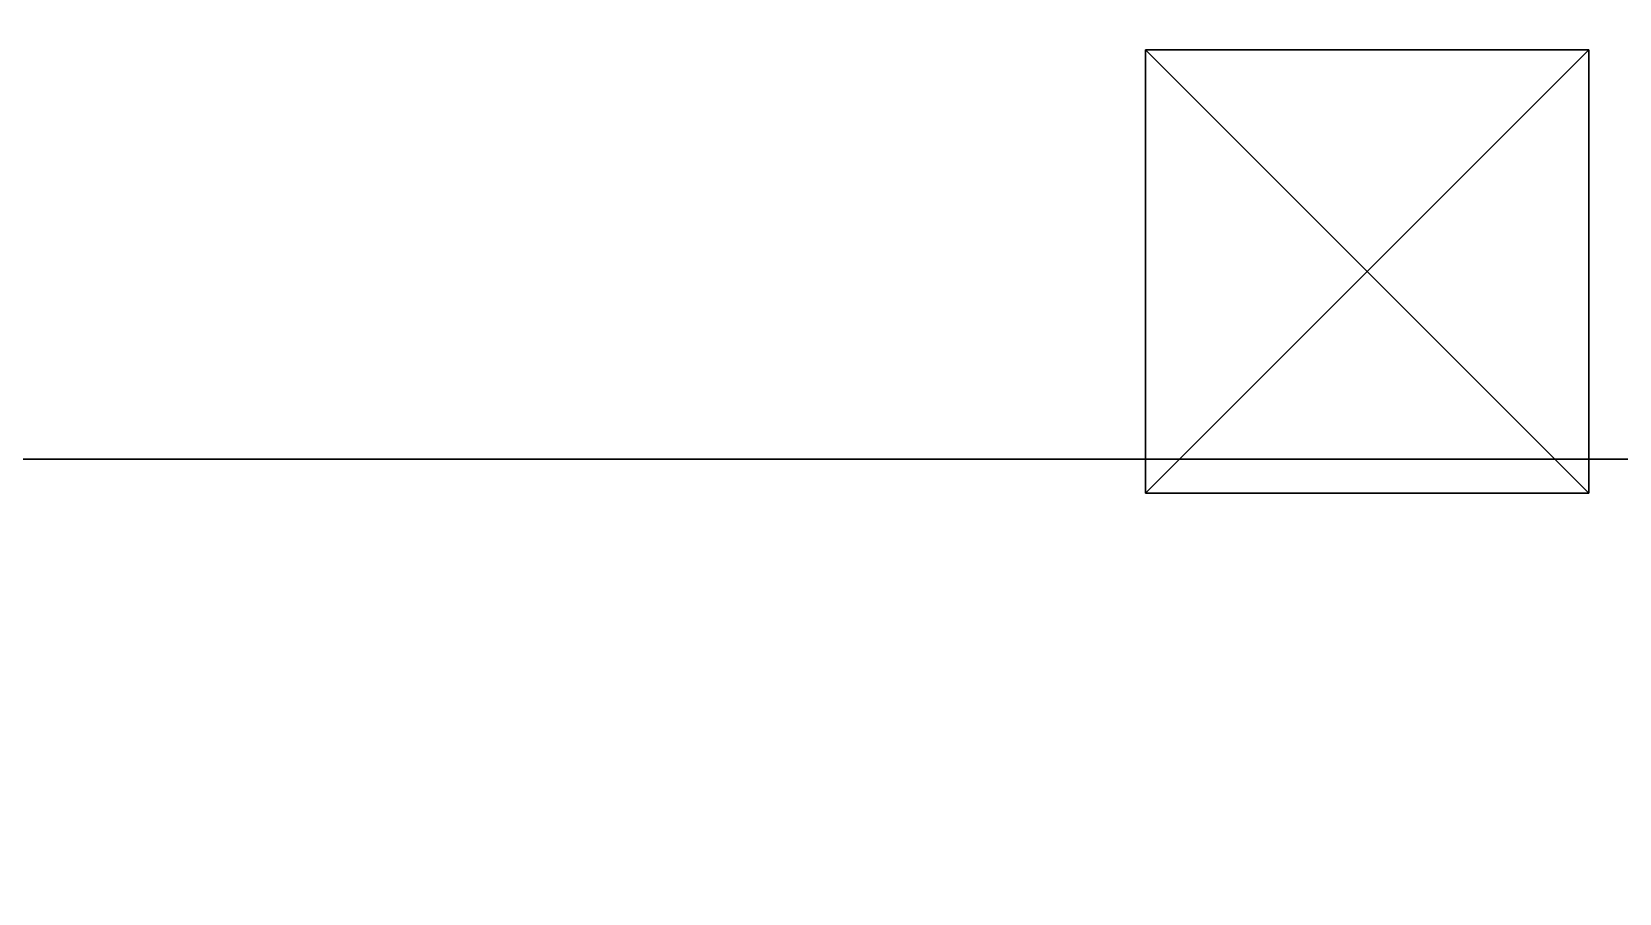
# Model space of a CAD drawing. Extents: x -100 to 4856, y -100 to 4830.
# Drawn here: x 254.3 to 308, y 1443.3 to 1472.5 of the extents above; entities that cross this region are included whole.
import ezdxf

# ---------------------------------------------------------------- set-up
doc = ezdxf.new("R2010")
doc.units = 0
for name, color, linetype in [('LAYER0', 7, 'CONTINUOUS'), ('LAYER143', 7, 'CONTINUOUS'), ('LAYER148', 7, 'CONTINUOUS'), ('LAYER163', 7, 'CONTINUOUS'), ('LAYER216', 7, 'CONTINUOUS'), ('LAYER244', 7, 'CONTINUOUS'), ('LAYER342', 253, 'CONTINUOUS'), ('LAYER343', 253, 'CONTINUOUS')]:
    doc.layers.add(name, color=color, linetype=linetype)

msp = doc.modelspace()

# ---------------------------------------------------------------- linework, layer by layer
at = {"layer": 'LAYER0', "invisible_edges": 1}
for points in [[(4856, 4830, -5), (-100, -100, -5), (-100, 4830, -5), (4856, 4830, -5)], [(-100, -100, -5), (4856, 4830, -5), (4856, -100, -5), (-100, -100, -5)], [(4856, -100), (-100, 4830), (-100, -100), (4856, -100)], [(-100, 4830), (4856, -100), (4856, 4830), (-100, 4830)]]:
    msp.add_3dface(points, dxfattribs=at)
at = {"layer": 'LAYER143', "invisible_edges": 1}
for points in [[(20, 1458, 2540), (570, 1458), (20, 1458), (20, 1458, 2540)], [(570, 1458), (20, 1458, 2540), (570, 1458, 2540), (570, 1458)], [(20, 1440), (570, 1458), (570, 1440), (20, 1440)], [(570, 1458), (20, 1440), (20, 1458), (570, 1458)], [(20, 1458, 2540), (570, 1440, 2540), (570, 1458, 2540), (20, 1458, 2540)], [(570, 1440, 2540), (20, 1458, 2540), (20, 1440, 2540), (570, 1440, 2540)]]:
    msp.add_3dface(points, dxfattribs=at)
at = {"layer": 'LAYER148', "invisible_edges": 1}
for points in [[(20, 2238, 80), (570, 1458, 80), (20, 1458, 80), (20, 2238, 80)], [(570, 1458, 80), (20, 2238, 80), (570, 2238, 80), (570, 1458, 80)], [(570, 2238, 98), (20, 1458, 98), (570, 1458, 98), (570, 2238, 98)], [(20, 1458, 98), (570, 2238, 98), (20, 2238, 98), (20, 1458, 98)], [(20, 1458, 98), (570, 1458, 80), (570, 1458, 98), (20, 1458, 98)], [(570, 1458, 80), (20, 1458, 98), (20, 1458, 80), (570, 1458, 80)]]:
    msp.add_3dface(points, dxfattribs=at)
at = {"layer": 'LAYER163', "invisible_edges": 1}
for points in [[(20, 1458, 2539), (570, 2238, 2539), (20, 2238, 2539), (20, 1458, 2539)], [(570, 2238, 2539), (20, 1458, 2539), (570, 1458, 2539), (570, 2238, 2539)], [(570, 1458, 2521), (20, 2238, 2521), (570, 2238, 2521), (570, 1458, 2521)], [(20, 2238, 2521), (570, 1458, 2521), (20, 1458, 2521), (20, 2238, 2521)], [(20, 1458, 2539), (570, 1458, 2521), (570, 1458, 2539), (20, 1458, 2539)], [(570, 1458, 2521), (20, 1458, 2539), (20, 1458, 2521), (570, 1458, 2521)]]:
    msp.add_3dface(points, dxfattribs=at)
at = {"layer": 'LAYER216', "invisible_edges": 1}
for points in [[(44.6, 1458, 1984), (510, 2238, 1984), (44.6, 2238, 1984), (44.6, 1458, 1984)], [(510, 2238, 1984), (44.6, 1458, 1984), (510, 1458, 1984), (510, 2238, 1984)], [(510, 1458, 1966), (44.6, 2238, 1966), (510, 2238, 1966), (510, 1458, 1966)], [(44.6, 2238, 1966), (510, 1458, 1966), (44.6, 1458, 1966), (44.6, 2238, 1966)], [(44.6, 1458, 1984), (510, 1458, 1966), (510, 1458, 1984), (44.6, 1458, 1984)], [(510, 1458, 1966), (44.6, 1458, 1984), (44.6, 1458, 1966), (510, 1458, 1966)]]:
    msp.add_3dface(points, dxfattribs=at)
at = {"layer": 'LAYER244', "invisible_edges": 1}
for points in [[(44.6, 1458, 866), (510, 2238, 866), (44.6, 2238, 866), (44.6, 1458, 866)], [(510, 2238, 866), (44.6, 1458, 866), (510, 1458, 866), (510, 2238, 866)], [(510, 1458, 848), (44.6, 2238, 848), (510, 2238, 848), (510, 1458, 848)], [(44.6, 2238, 848), (510, 1458, 848), (44.6, 1458, 848), (44.6, 2238, 848)], [(44.6, 1458, 866), (510, 1458, 848), (510, 1458, 866), (44.6, 1458, 866)], [(510, 1458, 848), (44.6, 1458, 866), (44.6, 1458, 848), (510, 1458, 848)]]:
    msp.add_3dface(points, dxfattribs=at)
at = {"layer": 'LAYER342'}
for points in [[(292, 1471.85, 1865), (292, 1471.85, 1880), (307, 1471.85, 1865), (292, 1471.85, 1865)], [(307, 1471.85, 1865), (292, 1471.85, 1880), (307, 1471.85, 1880), (307, 1471.85, 1865)], [(307, 1471.85, 1865), (307, 1456.85, 1865), (292, 1471.85, 1865), (307, 1471.85, 1865)], [(292, 1471.85, 1865), (307, 1456.85, 1865), (292, 1456.85, 1865), (292, 1471.85, 1865)], [(292, 1471.85, 1865), (292, 1456.85, 1865), (292, 1471.85, 1880), (292, 1471.85, 1865)], [(292, 1471.85, 1880), (292, 1456.85, 1865), (292, 1456.85, 1880), (292, 1471.85, 1880)], [(292, 1471.85, 1880), (292, 1456.85, 1880), (307, 1471.85, 1880), (292, 1471.85, 1880)], [(307, 1471.85, 1880), (292, 1456.85, 1880), (307, 1456.85, 1880), (307, 1471.85, 1880)], [(307, 1471.85, 1865), (307, 1471.85, 1880), (307, 1456.85, 1865), (307, 1471.85, 1865)], [(307, 1456.85, 1865), (307, 1471.85, 1880), (307, 1456.85, 1880), (307, 1456.85, 1865)], [(307, 1456.85, 1865), (307, 1456.85, 1880), (292, 1456.85, 1865), (307, 1456.85, 1865)], [(292, 1456.85, 1865), (307, 1456.85, 1880), (292, 1456.85, 1880), (292, 1456.85, 1865)]]:
    msp.add_3dface(points, dxfattribs=at)
at = {"layer": 'LAYER343'}
for points in [[(292, 1471.85, 1865), (292, 1471.85, 1880), (307, 1471.85, 1865), (292, 1471.85, 1865)], [(307, 1471.85, 1865), (292, 1471.85, 1880), (307, 1471.85, 1880), (307, 1471.85, 1865)], [(307, 1471.85, 1865), (307, 1456.85, 1865), (292, 1471.85, 1865), (307, 1471.85, 1865)], [(292, 1471.85, 1865), (307, 1456.85, 1865), (292, 1456.85, 1865), (292, 1471.85, 1865)], [(292, 1471.85, 1865), (292, 1456.85, 1865), (292, 1471.85, 1880), (292, 1471.85, 1865)], [(292, 1471.85, 1880), (292, 1456.85, 1865), (292, 1456.85, 1880), (292, 1471.85, 1880)], [(292, 1471.85, 1880), (292, 1456.85, 1880), (307, 1471.85, 1880), (292, 1471.85, 1880)], [(307, 1471.85, 1880), (292, 1456.85, 1880), (307, 1456.85, 1880), (307, 1471.85, 1880)], [(307, 1471.85, 1865), (307, 1471.85, 1880), (307, 1456.85, 1865), (307, 1471.85, 1865)], [(307, 1456.85, 1865), (307, 1471.85, 1880), (307, 1456.85, 1880), (307, 1456.85, 1865)], [(307, 1456.85, 1865), (307, 1456.85, 1880), (292, 1456.85, 1865), (307, 1456.85, 1865)], [(292, 1456.85, 1865), (307, 1456.85, 1880), (292, 1456.85, 1880), (292, 1456.85, 1865)]]:
    msp.add_3dface(points, dxfattribs=at)

doc.saveas('drawing.dxf')
